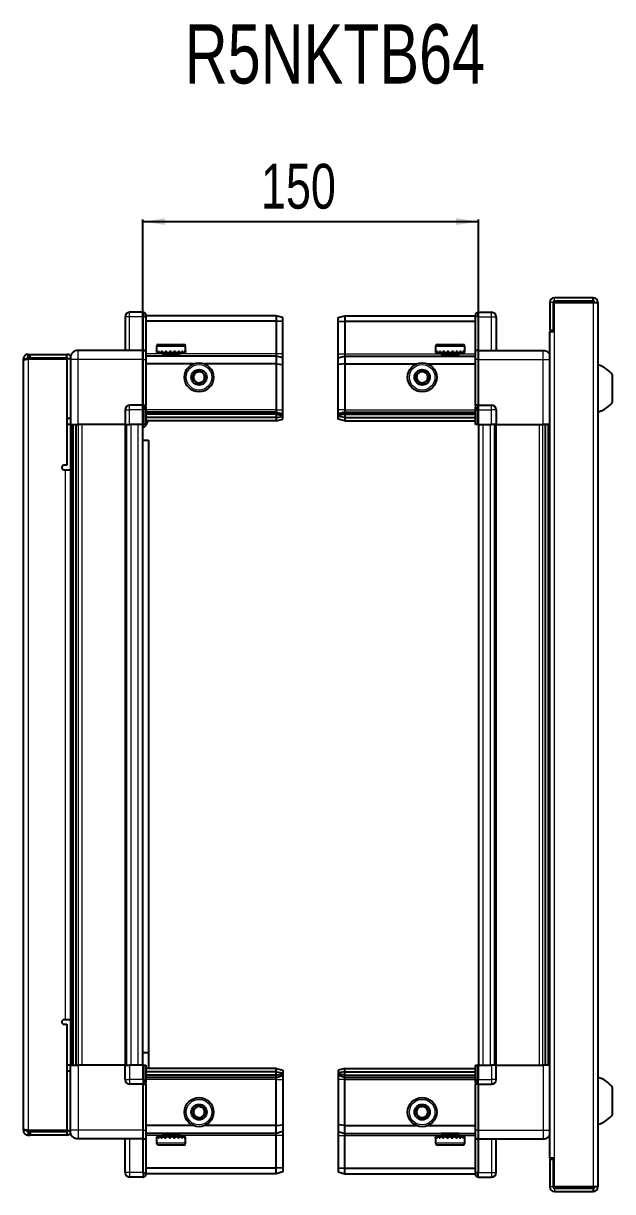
# Model space of a CAD drawing. Header units: millimetres. Extents: x 899 to 2755, y 934 to 1816.
# Drawn here: x 1709 to 1972, y 1294 to 1816 of the extents above; entities that cross this region are included whole.
import ezdxf

# ---------------------------------------------------------------- set-up
doc = ezdxf.new("R2010")
doc.units = ezdxf.units.MM
doc.layers.add('FORMAT', color=7, linetype='Continuous')
doc.styles.add('SLDTEXTSTYLE0', font='TXT', dxfattribs={"width": 0.75})
doc.dimstyles.new('SLDDIMSTYLE0', dxfattribs={"dimtxt": 20, "dimasz": 10, "dimexe": 0, "dimexo": 0.0625, "dimgap": 5, "dimtad": 2, "dimdec": 1, "dimrnd": 1e-09, "dimzin": 12, "dimdsep": 46, "dimtxsty": 'SLDTEXTSTYLE0', "dimsah": 1, "dimcen": 0.09, "dimadec": 0, "dimazin": 3, "dimtfac": 1, "dimtofl": 0, "dimtmove": 0, "dimatfit": 3, "dimfxl": 0, "dimfrac": 2, "dimtolj": 1, "dimtzin": 12, "dimarcsym": 0})

# ---------------------------------------------------------------- blocks, each defined once
blk = doc.blocks.new('_D_4')
at = {"layer": 'FORMAT'}
for p, q in [((1762.2, 1636.94), (1762.2, 1728.43)), ((1762.2, 1727.43), (1912.2, 1727.43)), ((1912.2, 1636.94), (1912.2, 1728.43))]:
    blk.add_line(p, q, dxfattribs=at)
for points in [[(1762.2, 1727.43), (1772.2, 1725.9), (1772.2, 1728.97)], [(1912.2, 1727.43), (1902.2, 1728.97), (1902.2, 1725.9)]]:
    blk.add_solid(points, dxfattribs=at)
at = {"layer": 'FORMAT', "insert": (1815.03, 1753.22), "char_height": 20, "attachment_point": 1, "style": 'SLDTEXTSTYLE0'}
blk.add_mtext('150', dxfattribs=at)

msp = doc.modelspace()

# ---------------------------------------------------------------- linework, layer by layer
at = {"color": 7, "linetype": 'Continuous', "lineweight": 25}
for p, q in [((1944.05, 1691.33), (1944.05, 1678.93)), ((1945.55, 1691.33), (1945.55, 1678.93)), ((1946.05, 1678.43), (1946.05, 1691.33)), ((1946.05, 1691.33), (1963.45, 1691.33)), ((1963.45, 1693.43), (1946.15, 1693.43)), ((1963.45, 1691.93), (1946.15, 1691.93)), ((1963.45, 1691.93), (1963.45, 1693.43)), ((1963.45, 1691.33), (1965.55, 1691.33)), ((1965.55, 1691.33), (1965.55, 1296.53)), ((1754.35, 1684.93), (1754.35, 1669.93)), ((1762.35, 1686.93), (1756.35, 1686.93)), ((1762.35, 1686.93), (1762.68, 1686.93)), ((1762.35, 1686.93), (1762.35, 1684.93)), ((1762.35, 1670.13), (1762.35, 1684.93)), ((1762.35, 1670.13), (1762.35, 1684.93)), ((1763.55, 1686.43), (1762.68, 1686.93)), ((1763.55, 1684.93), (1763.55, 1686.43)), ((1821.85, 1685.43), (1763.55, 1685.43)), ((1763.55, 1684.93), (1763.55, 1670.13)), ((1821.85, 1685.43), (1821.85, 1682.93)), ((1824.85, 1684.63), (1821.85, 1685.43)), ((1824.85, 1682.78), (1824.85, 1684.63)), ((1849.55, 1684.63), (1852.55, 1685.43)), ((1849.55, 1682.78), (1849.55, 1684.63)), ((1852.55, 1685.43), (1852.55, 1682.93)), ((1852.55, 1685.43), (1910.85, 1685.43)), ((1911.71, 1686.93), (1910.85, 1686.43)), ((1911.71, 1686.93), (1910.85, 1686.43)), ((1910.85, 1686.43), (1910.85, 1684.93)), ((1910.85, 1670.13), (1910.85, 1684.93)), ((1912.05, 1686.93), (1911.71, 1686.93)), ((1912.05, 1686.93), (1911.71, 1686.93)), ((1912.05, 1684.93), (1912.05, 1686.93)), ((1912.05, 1686.93), (1912.05, 1686.93)), ((1912.05, 1686.93), (1918.05, 1686.93)), ((1912.05, 1684.93), (1912.05, 1670.13)), ((1920.05, 1684.93), (1920.05, 1669.93)), ((1821.85, 1682.93), (1763.55, 1682.93)), ((1821.85, 1682.93), (1821.85, 1668.43)), ((1824.85, 1682.78), (1821.85, 1682.93)), ((1824.85, 1668.43), (1824.85, 1682.78)), ((1849.55, 1682.78), (1852.55, 1682.93)), ((1849.55, 1668.43), (1849.55, 1682.78)), ((1852.55, 1682.93), (1852.55, 1668.43)), ((1852.55, 1682.93), (1910.85, 1682.93)), ((1943.95, 1678.43), (1943.95, 1309.43)), ((1943.95, 1678.43), (1946.05, 1678.43)), ((1944.05, 1678.93), (1945.55, 1678.93)), ((1762.35, 1669.93), (1733.35, 1669.93)), ((1762.35, 1669.93), (1762.35, 1670.13)), ((1762.35, 1669.93), (1763.55, 1669.93)), ((1762.35, 1665.93), (1762.35, 1669.93)), ((1763.55, 1670.13), (1763.55, 1669.93)), ((1763.55, 1669.93), (1763.55, 1665.93)), ((1768.35, 1671.83), (1768.35, 1669.43)), ((1768.35, 1669.43), (1768.35, 1668.93)), ((1768.35, 1668.93), (1768.48, 1668.93)), ((1768.67, 1669.43), (1768.48, 1669.43)), ((1768.48, 1669.43), (1768.48, 1668.93)), ((1768.48, 1668.93), (1768.67, 1668.93)), ((1768.67, 1669.43), (1768.67, 1668.93)), ((1768.67, 1668.93), (1769.2, 1668.93)), ((1769.15, 1672.63), (1776.32, 1672.63)), ((1769.6, 1669.43), (1769.2, 1669.43)), ((1769.2, 1669.43), (1769.2, 1668.93)), ((1769.2, 1668.93), (1769.6, 1668.93)), ((1769.6, 1669.43), (1769.6, 1668.93)), ((1769.6, 1668.93), (1770.47, 1668.93)), ((1770.45, 1668.93), (1770.45, 1668.83)), ((1770.45, 1668.83), (1779.25, 1668.83)), ((1771.04, 1669.43), (1770.47, 1669.43)), ((1770.47, 1669.43), (1770.47, 1668.93)), ((1770.47, 1668.93), (1771.04, 1668.93)), ((1771.04, 1669.43), (1771.04, 1668.93)), ((1771.04, 1668.93), (1772.17, 1668.93)), ((1772.86, 1669.43), (1772.17, 1669.43)), ((1772.17, 1669.43), (1772.17, 1668.93)), ((1772.17, 1668.93), (1772.86, 1668.93)), ((1772.86, 1669.43), (1772.86, 1668.93)), ((1772.86, 1668.93), (1774.13, 1668.93)), ((1774.87, 1669.43), (1774.13, 1669.43)), ((1774.13, 1669.43), (1774.13, 1668.93)), ((1774.13, 1668.93), (1774.36, 1668.93)), ((1774.36, 1669.43), (1774.36, 1668.93)), ((1774.86, 1669.43), (1774.86, 1668.93)), ((1774.86, 1668.93), (1774.87, 1668.93)), ((1774.87, 1669.43), (1774.87, 1668.93)), ((1774.87, 1668.93), (1776.16, 1668.93)), ((1776.88, 1669.43), (1776.16, 1669.43)), ((1776.16, 1669.43), (1776.16, 1668.93)), ((1776.22, 1669.43), (1776.22, 1668.93)), ((1776.22, 1668.93), (1776.88, 1668.93)), ((1776.32, 1672.63), (1780.55, 1672.63)), ((1776.88, 1669.43), (1776.88, 1668.93)), ((1776.88, 1668.93), (1778.07, 1668.93)), ((1778.69, 1669.43), (1778.07, 1669.43)), ((1778.07, 1669.43), (1778.07, 1668.93)), ((1778.07, 1668.93), (1778.69, 1668.93)), ((1778.69, 1669.43), (1778.69, 1668.93)), ((1778.69, 1668.93), (1779.65, 1668.93)), ((1779.25, 1668.83), (1779.25, 1668.93)), ((1780.12, 1669.43), (1779.65, 1669.43)), ((1779.65, 1669.43), (1779.65, 1668.93)), ((1779.65, 1668.93), (1780.12, 1668.93)), ((1780.12, 1669.43), (1780.12, 1668.93)), ((1780.12, 1668.93), (1780.77, 1668.93)), ((1781.04, 1669.43), (1780.77, 1669.43)), ((1780.77, 1669.43), (1780.77, 1668.93)), ((1780.77, 1668.93), (1781.04, 1668.93)), ((1781.04, 1669.43), (1781.04, 1668.93)), ((1781.04, 1668.93), (1781.31, 1668.93)), ((1781.35, 1669.43), (1781.31, 1669.43)), ((1781.31, 1669.43), (1781.31, 1668.93)), ((1781.31, 1668.93), (1781.35, 1668.93)), ((1781.35, 1669.43), (1781.35, 1671.83)), ((1781.35, 1669.43), (1781.35, 1668.93)), ((1893.05, 1671.83), (1893.05, 1668.93)), ((1893.05, 1668.93), (1893.09, 1668.93)), ((1893.21, 1669.43), (1893.09, 1669.43)), ((1893.09, 1669.43), (1893.09, 1668.93)), ((1893.09, 1668.93), (1893.21, 1668.93)), ((1893.21, 1669.43), (1893.21, 1668.93)), ((1893.21, 1668.93), (1893.62, 1668.93)), ((1893.96, 1669.43), (1893.62, 1669.43)), ((1893.62, 1669.43), (1893.62, 1668.93)), ((1893.62, 1668.93), (1893.96, 1668.93)), ((1893.85, 1672.63), (1905.25, 1672.63)), ((1893.96, 1669.43), (1893.96, 1668.93)), ((1893.96, 1668.93), (1894.73, 1668.93)), ((1895.25, 1669.43), (1894.73, 1669.43)), ((1894.73, 1669.43), (1894.73, 1668.93)), ((1894.73, 1668.93), (1895.25, 1668.93)), ((1895.15, 1668.93), (1895.15, 1668.83)), ((1895.15, 1668.83), (1903.95, 1668.83)), ((1895.25, 1669.43), (1895.25, 1668.93)), ((1895.25, 1668.93), (1896.31, 1668.93)), ((1896.97, 1669.43), (1896.31, 1669.43)), ((1896.31, 1669.43), (1896.31, 1668.93)), ((1896.31, 1668.93), (1896.97, 1668.93)), ((1896.97, 1669.43), (1896.97, 1668.93)), ((1896.97, 1668.93), (1898.21, 1668.93)), ((1898.94, 1669.43), (1898.21, 1669.43)), ((1898.21, 1669.43), (1898.21, 1668.93)), ((1898.21, 1668.93), (1898.64, 1668.93)), ((1898.64, 1669.43), (1898.64, 1668.93)), ((1898.94, 1669.43), (1898.94, 1668.93)), ((1898.94, 1668.93), (1900.24, 1668.93)), ((1900.97, 1669.43), (1900.24, 1669.43)), ((1900.24, 1669.43), (1900.24, 1668.93)), ((1900.51, 1669.43), (1900.51, 1668.93)), ((1900.51, 1668.93), (1900.97, 1668.93)), ((1900.97, 1669.43), (1900.97, 1668.93)), ((1900.97, 1668.93), (1902.2, 1668.93)), ((1902.86, 1669.43), (1902.2, 1669.43)), ((1902.2, 1669.43), (1902.2, 1668.93)), ((1902.2, 1668.93), (1902.86, 1668.93)), ((1902.86, 1669.43), (1902.86, 1668.93)), ((1902.86, 1668.93), (1903.91, 1668.93)), ((1904.43, 1669.43), (1903.91, 1669.43)), ((1903.91, 1669.43), (1903.91, 1668.93)), ((1903.91, 1668.93), (1904.43, 1668.93)), ((1903.95, 1668.83), (1903.95, 1668.93)), ((1904.43, 1669.43), (1904.43, 1668.93)), ((1904.43, 1668.93), (1905.18, 1668.93)), ((1905.52, 1669.43), (1905.18, 1669.43)), ((1905.18, 1669.43), (1905.18, 1668.93)), ((1905.18, 1668.93), (1905.52, 1668.93)), ((1905.52, 1669.43), (1905.52, 1668.93)), ((1905.52, 1668.93), (1905.91, 1668.93)), ((1906.02, 1669.43), (1905.91, 1669.43)), ((1905.91, 1669.43), (1905.91, 1668.93)), ((1905.91, 1668.93), (1906.02, 1668.93)), ((1906.02, 1669.43), (1906.02, 1668.93)), ((1906.02, 1668.93), (1906.05, 1668.93)), ((1906.05, 1668.93), (1906.05, 1671.83)), ((1910.85, 1669.93), (1910.85, 1670.13)), ((1912.05, 1669.93), (1910.85, 1669.93)), ((1910.85, 1665.93), (1910.85, 1669.93)), ((1912.05, 1670.13), (1912.05, 1669.93)), ((1912.05, 1669.93), (1912.05, 1665.93)), ((1912.05, 1669.93), (1941.05, 1669.93)), ((1710.35, 1666.08), (1708.85, 1666.08)), ((1708.85, 1665.58), (1708.85, 1666.08)), ((1708.85, 1322.28), (1708.85, 1665.58)), ((1710.95, 1666.68), (1710.95, 1668.18)), ((1710.95, 1668.18), (1711.85, 1668.18)), ((1710.95, 1666.68), (1711.85, 1666.68)), ((1710.95, 1666.18), (1728.35, 1666.18)), ((1711.85, 1666.68), (1711.85, 1668.18)), ((1711.85, 1668.18), (1728.35, 1668.18)), ((1711.85, 1666.68), (1728.35, 1666.68)), ((1728.35, 1666.68), (1728.35, 1668.18)), ((1729.85, 1666.18), (1728.35, 1666.18)), ((1728.35, 1666.18), (1728.35, 1618.68)), ((1729.85, 1665.93), (1729.85, 1636.93)), ((1762.35, 1645.63), (1762.35, 1665.93)), ((1821.85, 1667.43), (1763.55, 1667.43)), ((1763.55, 1665.93), (1763.55, 1645.63)), ((1784.85, 1663.93), (1763.55, 1663.93)), ((1770.85, 1668.43), (1771.54, 1667.95)), ((1770.85, 1668.43), (1775.88, 1668.43)), ((1771.54, 1667.95), (1770.85, 1667.47)), ((1770.85, 1667.47), (1770.85, 1667.43)), ((1770.85, 1667.47), (1775.88, 1667.47)), ((1771.54, 1667.95), (1775.7, 1667.95)), ((1775.7, 1667.95), (1778.16, 1667.95)), ((1775.88, 1668.43), (1778.85, 1668.43)), ((1775.88, 1667.47), (1778.85, 1667.47)), ((1778.16, 1667.95), (1778.85, 1668.43)), ((1778.85, 1667.47), (1778.16, 1667.95)), ((1778.85, 1667.43), (1778.85, 1667.47)), ((1821.85, 1663.93), (1789.85, 1663.93)), ((1821.85, 1668.43), (1821.85, 1667.43)), ((1821.85, 1667.43), (1821.85, 1663.93)), ((1824.85, 1666.63), (1821.85, 1667.43)), ((1821.85, 1663.93), (1821.85, 1643.43)), ((1821.85, 1663.93), (1824.85, 1663.6)), ((1824.85, 1666.63), (1824.85, 1668.43)), ((1824.85, 1663.6), (1824.85, 1666.63)), ((1824.85, 1643.43), (1824.85, 1663.6)), ((1849.55, 1666.63), (1849.55, 1668.43)), ((1849.55, 1666.63), (1852.55, 1667.43)), ((1849.55, 1663.6), (1849.55, 1666.63)), ((1852.55, 1663.93), (1849.55, 1663.6)), ((1849.55, 1643.43), (1849.55, 1663.6)), ((1852.55, 1668.43), (1852.55, 1667.43)), ((1852.55, 1667.43), (1852.55, 1663.93)), ((1852.55, 1667.43), (1910.85, 1667.43)), ((1852.55, 1663.93), (1852.55, 1643.43)), ((1852.55, 1663.93), (1884.55, 1663.93)), ((1889.55, 1663.93), (1910.85, 1663.93)), ((1895.55, 1668.43), (1896.24, 1667.95)), ((1895.55, 1668.43), (1903.55, 1668.43)), ((1896.24, 1667.95), (1895.55, 1667.47)), ((1895.55, 1667.47), (1895.55, 1667.43)), ((1895.55, 1667.47), (1903.55, 1667.47)), ((1896.24, 1667.95), (1902.86, 1667.95)), ((1902.86, 1667.95), (1903.55, 1668.43)), ((1903.55, 1667.47), (1902.86, 1667.95)), ((1903.55, 1667.43), (1903.55, 1667.47)), ((1910.85, 1645.63), (1910.85, 1665.93)), ((1912.05, 1665.93), (1912.05, 1645.63)), ((1972.15, 1646.93), (1972.15, 1658.93)), ((1754.35, 1643.43), (1754.35, 1636.93)), ((1762.35, 1645.43), (1756.35, 1645.43)), ((1762.35, 1645.43), (1762.35, 1645.63)), ((1762.35, 1645.43), (1762.35, 1643.43)), ((1762.35, 1645.43), (1763.55, 1645.43)), ((1762.35, 1636.93), (1762.35, 1643.43)), ((1762.35, 1636.93), (1762.35, 1643.43)), ((1762.68, 1636.93), (1762.68, 1643.43)), ((1763.55, 1645.63), (1763.55, 1645.43)), ((1763.55, 1644.76), (1763.55, 1645.43)), ((1763.55, 1644.76), (1763.55, 1636.93)), ((1821.85, 1643.43), (1821.85, 1642.43)), ((1824.85, 1641.63), (1824.85, 1643.43)), ((1849.55, 1641.63), (1849.55, 1643.43)), ((1852.55, 1643.43), (1852.55, 1642.43)), ((1910.85, 1645.43), (1910.85, 1645.63)), ((1912.05, 1645.43), (1910.85, 1645.43)), ((1910.85, 1645.43), (1910.85, 1644.76)), ((1910.85, 1636.93), (1910.85, 1644.76)), ((1911.71, 1643.43), (1911.71, 1636.93)), ((1912.05, 1645.63), (1912.05, 1645.43)), ((1912.05, 1643.43), (1912.05, 1645.43)), ((1912.05, 1645.43), (1918.05, 1645.43)), ((1912.05, 1643.43), (1912.05, 1645.43)), ((1912.05, 1643.43), (1912.05, 1636.93)), ((1920.05, 1643.43), (1920.05, 1636.93)), ((1728.35, 1639.68), (1729.85, 1639.68)), ((1821.85, 1642.43), (1763.55, 1642.43)), ((1821.85, 1641.43), (1763.55, 1641.43)), ((1821.85, 1639.93), (1763.55, 1639.93)), ((1821.85, 1638.43), (1763.55, 1638.43)), ((1821.85, 1642.43), (1821.85, 1641.43)), ((1821.85, 1642.43), (1824.85, 1641.63)), ((1821.85, 1641.43), (1821.85, 1639.93)), ((1821.85, 1641.43), (1824.85, 1640.89)), ((1821.85, 1639.93), (1824.85, 1640.39)), ((1821.85, 1639.93), (1821.85, 1638.43)), ((1821.85, 1638.43), (1824.85, 1639.24)), ((1824.85, 1640.89), (1824.85, 1641.63)), ((1824.85, 1640.39), (1824.85, 1640.89)), ((1824.85, 1639.24), (1824.85, 1640.39)), ((1852.55, 1642.43), (1849.55, 1641.63)), ((1849.55, 1640.89), (1849.55, 1641.63)), ((1852.55, 1641.43), (1849.55, 1640.89)), ((1849.55, 1640.39), (1849.55, 1640.89)), ((1852.55, 1639.93), (1849.55, 1640.39)), ((1849.55, 1639.24), (1849.55, 1640.39)), ((1852.55, 1638.43), (1849.55, 1639.24)), ((1852.55, 1642.43), (1852.55, 1641.43)), ((1852.55, 1642.43), (1910.85, 1642.43)), ((1852.55, 1641.43), (1852.55, 1639.93)), ((1852.55, 1641.43), (1910.85, 1641.43)), ((1852.55, 1639.93), (1852.55, 1638.43)), ((1852.55, 1639.93), (1910.85, 1639.93)), ((1852.55, 1638.43), (1910.85, 1638.43)), ((1729.85, 1636.93), (1728.35, 1636.93)), ((1730.5, 1350.93), (1730.5, 1636.93)), ((1732.29, 1636.93), (1732.29, 1350.93)), ((1732.33, 1636.93), (1732.33, 1350.93)), ((1754.35, 1636.93), (1733.35, 1636.93)), ((1754.35, 1636.93), (1756.35, 1636.93)), ((1755, 1350.93), (1755, 1636.93)), ((1762.35, 1636.93), (1756.35, 1636.93)), ((1762.2, 1350.93), (1762.2, 1636.93)), ((1762.35, 1636.93), (1762.68, 1636.93)), ((1762.35, 1636.93), (1762.35, 1636.93)), ((1763.55, 1636.93), (1762.68, 1636.93)), ((1762.68, 1636.93), (1762.68, 1636.93)), ((1911.71, 1636.93), (1910.85, 1636.93)), ((1912.05, 1636.93), (1911.71, 1636.93)), ((1912.05, 1636.93), (1918.05, 1636.93)), ((1912.2, 1636.93), (1912.2, 1350.93)), ((1920.05, 1636.93), (1918.05, 1636.93)), ((1919.4, 1636.93), (1919.4, 1350.93)), ((1920.05, 1636.93), (1941.05, 1636.93)), ((1942.07, 1350.93), (1942.07, 1636.93)), ((1942.11, 1350.93), (1942.11, 1636.93)), ((1943.9, 1636.93), (1943.9, 1350.93)), ((1762.2, 1629.93), (1764.7, 1629.93)), ((1764.7, 1629.93), (1764.7, 1356.43)), ((1728.35, 1618.68), (1727, 1618.68)), ((1727, 1616.68), (1727.75, 1616.68)), ((1727.75, 1616.68), (1729.85, 1616.68)), ((1729.85, 1616.68), (1729.85, 1371.18)), ((1727.75, 1371.18), (1727, 1371.18)), ((1727, 1369.18), (1728.35, 1369.18)), ((1729.85, 1371.18), (1727.75, 1371.18)), ((1728.35, 1369.18), (1728.35, 1321.68)), ((1764.7, 1356.43), (1762.2, 1356.43)), ((1764.7, 1356.43), (1764.7, 1349.43)), ((1729.85, 1350.93), (1728.35, 1350.93)), ((1729.85, 1321.93), (1729.85, 1350.93)), ((1754.35, 1350.93), (1733.35, 1350.93)), ((1754.35, 1344.43), (1754.35, 1350.93)), ((1754.35, 1350.93), (1756.35, 1350.93)), ((1762.35, 1350.93), (1756.35, 1350.93)), ((1762.35, 1344.43), (1762.35, 1350.93)), ((1762.35, 1350.93), (1762.68, 1350.93)), ((1762.68, 1344.43), (1762.68, 1350.93)), ((1762.68, 1350.93), (1763.55, 1350.93)), ((1763.55, 1350.93), (1763.55, 1343.11)), ((1910.85, 1343.11), (1910.85, 1350.93)), ((1910.85, 1350.93), (1911.71, 1350.93)), ((1911.71, 1350.93), (1911.71, 1350.93)), ((1911.71, 1350.93), (1911.71, 1344.43)), ((1912.05, 1350.93), (1911.71, 1350.93)), ((1912.05, 1350.93), (1912.05, 1344.43)), ((1912.05, 1350.93), (1912.05, 1350.93)), ((1912.05, 1350.93), (1912.05, 1344.43)), ((1912.05, 1350.93), (1918.05, 1350.93)), ((1920.05, 1350.93), (1918.05, 1350.93)), ((1920.05, 1344.43), (1920.05, 1350.93)), ((1920.05, 1350.93), (1941.05, 1350.93)), ((1729.85, 1348.18), (1728.35, 1348.18)), ((1821.85, 1349.43), (1763.55, 1349.43)), ((1821.85, 1347.93), (1763.55, 1347.93)), ((1821.85, 1346.43), (1763.55, 1346.43)), ((1821.85, 1345.43), (1763.55, 1345.43)), ((1821.85, 1347.93), (1821.85, 1349.43)), ((1821.85, 1349.43), (1824.85, 1348.63)), ((1821.85, 1346.43), (1821.85, 1347.93)), ((1821.85, 1347.93), (1824.85, 1347.48)), ((1821.85, 1346.43), (1824.85, 1346.98)), ((1821.85, 1345.43), (1821.85, 1346.43)), ((1821.85, 1345.43), (1824.85, 1346.24)), ((1821.85, 1344.43), (1821.85, 1345.43)), ((1824.85, 1348.63), (1824.85, 1347.48)), ((1824.85, 1347.48), (1824.85, 1346.98)), ((1824.85, 1346.98), (1824.85, 1346.24)), ((1824.85, 1346.24), (1824.85, 1344.43)), ((1852.55, 1349.43), (1849.55, 1348.63)), ((1849.55, 1348.63), (1849.55, 1347.48)), ((1852.55, 1347.93), (1849.55, 1347.48)), ((1849.55, 1347.48), (1849.55, 1346.98)), ((1852.55, 1346.43), (1849.55, 1346.98)), ((1849.55, 1346.98), (1849.55, 1346.24)), ((1852.55, 1345.43), (1849.55, 1346.24)), ((1849.55, 1346.24), (1849.55, 1344.43)), ((1852.55, 1347.93), (1852.55, 1349.43)), ((1852.55, 1349.43), (1910.85, 1349.43)), ((1852.55, 1346.43), (1852.55, 1347.93)), ((1852.55, 1347.93), (1910.85, 1347.93)), ((1852.55, 1346.43), (1910.85, 1346.43)), ((1852.55, 1345.43), (1852.55, 1346.43)), ((1852.55, 1345.43), (1910.85, 1345.43)), ((1852.55, 1344.43), (1852.55, 1345.43)), ((1762.35, 1342.43), (1756.35, 1342.43)), ((1762.35, 1344.43), (1762.35, 1342.43)), ((1762.35, 1344.43), (1762.35, 1342.43)), ((1762.35, 1342.43), (1763.55, 1342.43)), ((1762.35, 1342.23), (1762.35, 1342.43)), ((1762.35, 1321.93), (1762.35, 1342.23)), ((1763.55, 1342.43), (1763.55, 1343.11)), ((1763.55, 1342.43), (1763.55, 1342.23)), ((1763.55, 1342.23), (1763.55, 1321.93)), ((1821.85, 1323.93), (1821.85, 1344.43)), ((1824.85, 1344.43), (1824.85, 1324.27)), ((1849.55, 1344.43), (1849.55, 1324.27)), ((1852.55, 1323.93), (1852.55, 1344.43)), ((1910.85, 1343.11), (1910.85, 1342.43)), ((1912.05, 1342.43), (1910.85, 1342.43)), ((1910.85, 1342.23), (1910.85, 1342.43)), ((1910.85, 1321.93), (1910.85, 1342.23)), ((1912.05, 1342.43), (1912.05, 1344.43)), ((1912.05, 1342.43), (1912.05, 1342.23)), ((1912.05, 1342.43), (1918.05, 1342.43)), ((1912.05, 1342.23), (1912.05, 1321.93)), ((1972.15, 1328.93), (1972.15, 1340.93)), ((1708.85, 1321.78), (1708.85, 1322.28)), ((1710.35, 1321.78), (1708.85, 1321.78)), ((1728.35, 1321.68), (1710.95, 1321.68)), ((1710.95, 1321.18), (1710.95, 1319.68)), ((1710.95, 1321.18), (1711.85, 1321.18)), ((1710.95, 1319.68), (1711.85, 1319.68)), ((1711.85, 1321.18), (1711.85, 1319.68)), ((1728.35, 1321.18), (1711.85, 1321.18)), ((1728.35, 1319.68), (1711.85, 1319.68)), ((1728.35, 1321.68), (1729.85, 1321.68)), ((1728.35, 1321.18), (1728.35, 1319.68)), ((1762.35, 1317.93), (1762.35, 1321.93)), ((1784.85, 1323.93), (1763.55, 1323.93)), ((1763.55, 1321.93), (1763.55, 1317.93)), ((1821.85, 1320.43), (1763.55, 1320.43)), ((1770.85, 1320.43), (1770.85, 1320.4)), ((1770.85, 1320.4), (1771.54, 1319.92)), ((1770.95, 1320.4), (1770.85, 1320.4)), ((1771.54, 1319.92), (1770.85, 1319.43)), ((1770.95, 1319.43), (1770.85, 1319.43)), ((1778.85, 1320.4), (1770.95, 1320.4)), ((1778.85, 1319.43), (1770.95, 1319.43)), ((1771.62, 1319.92), (1771.54, 1319.92)), ((1778.16, 1319.92), (1771.62, 1319.92)), ((1778.16, 1319.92), (1778.85, 1320.4)), ((1778.85, 1319.43), (1778.16, 1319.92)), ((1778.85, 1320.4), (1778.85, 1320.43)), ((1821.85, 1323.93), (1789.85, 1323.93)), ((1821.85, 1323.93), (1824.85, 1324.27)), ((1821.85, 1320.43), (1821.85, 1323.93)), ((1824.85, 1321.24), (1821.85, 1320.43)), ((1821.85, 1319.43), (1821.85, 1320.43)), ((1821.85, 1304.93), (1821.85, 1319.43)), ((1824.85, 1324.27), (1824.85, 1321.24)), ((1824.85, 1321.24), (1824.85, 1319.43)), ((1824.85, 1319.43), (1824.85, 1305.09)), ((1852.55, 1323.93), (1849.55, 1324.27)), ((1849.55, 1324.27), (1849.55, 1321.24)), ((1849.55, 1321.24), (1852.55, 1320.43)), ((1849.55, 1321.24), (1849.55, 1319.43)), ((1849.55, 1319.43), (1849.55, 1305.09)), ((1852.55, 1323.93), (1884.55, 1323.93)), ((1852.55, 1320.43), (1852.55, 1323.93)), ((1852.55, 1320.43), (1910.85, 1320.43)), ((1852.55, 1319.43), (1852.55, 1320.43)), ((1852.55, 1304.93), (1852.55, 1319.43)), ((1889.55, 1323.93), (1910.85, 1323.93)), ((1895.55, 1320.43), (1895.55, 1320.4)), ((1895.55, 1320.4), (1896.24, 1319.92)), ((1903.55, 1320.4), (1895.55, 1320.4)), ((1896.24, 1319.92), (1895.55, 1319.43)), ((1903.55, 1319.43), (1895.55, 1319.43)), ((1902.86, 1319.92), (1896.24, 1319.92)), ((1902.86, 1319.92), (1903.55, 1320.4)), ((1903.55, 1319.43), (1902.86, 1319.92)), ((1903.55, 1320.4), (1903.55, 1320.43)), ((1910.85, 1317.93), (1910.85, 1321.93)), ((1912.05, 1321.93), (1912.05, 1317.93)), ((1762.35, 1317.93), (1733.35, 1317.93)), ((1754.35, 1302.93), (1754.35, 1317.93)), ((1762.35, 1317.93), (1763.55, 1317.93)), ((1762.35, 1317.73), (1762.35, 1317.93)), ((1762.35, 1302.93), (1762.35, 1317.73)), ((1763.55, 1317.93), (1763.55, 1317.73)), ((1763.55, 1317.73), (1763.55, 1302.93)), ((1768.35, 1318.93), (1768.35, 1316.03)), ((1768.44, 1318.93), (1768.35, 1318.93)), ((1768.44, 1318.43), (1768.44, 1318.93)), ((1768.61, 1318.93), (1768.44, 1318.93)), ((1768.44, 1318.43), (1768.61, 1318.43)), ((1768.61, 1318.43), (1768.61, 1318.93)), ((1769.1, 1318.93), (1768.61, 1318.93)), ((1769.1, 1318.43), (1769.1, 1318.93)), ((1769.48, 1318.93), (1769.1, 1318.93)), ((1769.1, 1318.43), (1769.48, 1318.43)), ((1769.3, 1315.23), (1769.15, 1315.23)), ((1780.55, 1315.23), (1769.3, 1315.23)), ((1769.48, 1318.43), (1769.48, 1318.93)), ((1770.32, 1318.93), (1769.48, 1318.93)), ((1770.32, 1318.43), (1770.32, 1318.93)), ((1770.88, 1318.93), (1770.32, 1318.93)), ((1770.32, 1318.43), (1770.88, 1318.43)), ((1770.45, 1319.03), (1770.45, 1318.93)), ((1775.85, 1319.03), (1770.45, 1319.03)), ((1770.88, 1318.43), (1770.88, 1318.93)), ((1771.98, 1318.93), (1770.88, 1318.93)), ((1771.98, 1318.43), (1771.98, 1318.93)), ((1772.66, 1318.93), (1771.98, 1318.93)), ((1771.98, 1318.43), (1772.66, 1318.43)), ((1772.66, 1318.43), (1772.66, 1318.93)), ((1773.93, 1318.93), (1772.66, 1318.93)), ((1773.93, 1318.43), (1773.93, 1318.93)), ((1774.22, 1318.93), (1773.93, 1318.93)), ((1773.93, 1318.43), (1774.66, 1318.43)), ((1774.22, 1318.43), (1774.22, 1318.93)), ((1774.66, 1318.43), (1774.66, 1318.93)), ((1775.96, 1318.93), (1774.66, 1318.93)), ((1779.25, 1319.03), (1775.85, 1319.03)), ((1775.96, 1318.43), (1775.96, 1318.93)), ((1775.96, 1318.43), (1776.68, 1318.43)), ((1776.09, 1318.43), (1776.09, 1318.93)), ((1776.68, 1318.93), (1776.09, 1318.93)), ((1776.68, 1318.43), (1776.68, 1318.93)), ((1777.88, 1318.93), (1776.68, 1318.93)), ((1777.88, 1318.43), (1777.88, 1318.93)), ((1778.52, 1318.93), (1777.88, 1318.93)), ((1777.88, 1318.43), (1778.52, 1318.43)), ((1778.52, 1318.43), (1778.52, 1318.93)), ((1779.51, 1318.93), (1778.52, 1318.93)), ((1779.25, 1318.93), (1779.25, 1319.03)), ((1779.51, 1318.43), (1779.51, 1318.93)), ((1780, 1318.93), (1779.51, 1318.93)), ((1779.51, 1318.43), (1780, 1318.43)), ((1780, 1318.43), (1780, 1318.93)), ((1780.68, 1318.93), (1780, 1318.93)), ((1780.68, 1318.43), (1780.68, 1318.93)), ((1780.97, 1318.93), (1780.68, 1318.93)), ((1780.68, 1318.43), (1780.97, 1318.43)), ((1780.97, 1318.43), (1780.97, 1318.93)), ((1781.28, 1318.93), (1780.97, 1318.93)), ((1781.28, 1318.43), (1781.28, 1318.93)), ((1781.35, 1318.93), (1781.28, 1318.93)), ((1781.28, 1318.43), (1781.35, 1318.43)), ((1781.35, 1316.03), (1781.35, 1318.93)), ((1781.35, 1318.43), (1781.35, 1318.93)), ((1781.35, 1318.93), (1781.35, 1318.93)), ((1893.05, 1318.93), (1893.05, 1316.03)), ((1893.07, 1318.93), (1893.05, 1318.93)), ((1893.07, 1318.43), (1893.07, 1318.93)), ((1893.16, 1318.93), (1893.07, 1318.93)), ((1893.07, 1318.43), (1893.16, 1318.43)), ((1893.16, 1318.43), (1893.16, 1318.93)), ((1893.54, 1318.93), (1893.16, 1318.93)), ((1893.54, 1318.43), (1893.54, 1318.93)), ((1893.86, 1318.93), (1893.54, 1318.93)), ((1893.54, 1318.43), (1893.86, 1318.43)), ((1905.25, 1315.23), (1893.85, 1315.23)), ((1893.86, 1318.43), (1893.86, 1318.93)), ((1894.59, 1318.93), (1893.86, 1318.93)), ((1894.59, 1318.43), (1894.59, 1318.93)), ((1895.1, 1318.93), (1894.59, 1318.93)), ((1894.59, 1318.43), (1895.1, 1318.43)), ((1895.1, 1318.43), (1895.1, 1318.93)), ((1896.14, 1318.93), (1895.1, 1318.93)), ((1895.15, 1319.03), (1895.15, 1318.93)), ((1903.95, 1319.03), (1895.15, 1319.03)), ((1896.14, 1318.43), (1896.14, 1318.93)), ((1896.79, 1318.93), (1896.14, 1318.93)), ((1896.14, 1318.43), (1896.79, 1318.43)), ((1896.79, 1318.43), (1896.79, 1318.93)), ((1898.01, 1318.93), (1896.79, 1318.93)), ((1898.01, 1318.43), (1898.01, 1318.93)), ((1898.51, 1318.93), (1898.01, 1318.93)), ((1898.01, 1318.43), (1898.74, 1318.43)), ((1898.51, 1318.43), (1898.51, 1318.93)), ((1898.74, 1318.43), (1898.74, 1318.93)), ((1900.04, 1318.93), (1898.74, 1318.93)), ((1900.04, 1318.43), (1900.04, 1318.93)), ((1900.04, 1318.43), (1900.77, 1318.43)), ((1900.38, 1318.43), (1900.38, 1318.93)), ((1900.77, 1318.93), (1900.38, 1318.93)), ((1900.77, 1318.43), (1900.77, 1318.93)), ((1902.02, 1318.93), (1900.77, 1318.93)), ((1902.02, 1318.43), (1902.02, 1318.93)), ((1902.69, 1318.93), (1902.02, 1318.93)), ((1902.02, 1318.43), (1902.69, 1318.43)), ((1902.69, 1318.43), (1902.69, 1318.93)), ((1903.76, 1318.93), (1902.69, 1318.93)), ((1903.76, 1318.43), (1903.76, 1318.93)), ((1904.29, 1318.93), (1903.76, 1318.93)), ((1903.76, 1318.43), (1904.29, 1318.43)), ((1903.95, 1318.93), (1903.95, 1319.03)), ((1904.29, 1318.43), (1904.29, 1318.93)), ((1905.08, 1318.93), (1904.29, 1318.93)), ((1905.08, 1318.43), (1905.08, 1318.93)), ((1905.43, 1318.93), (1905.08, 1318.93)), ((1905.08, 1318.43), (1905.43, 1318.43)), ((1905.43, 1318.43), (1905.43, 1318.93)), ((1905.86, 1318.93), (1905.43, 1318.93)), ((1905.86, 1318.43), (1905.86, 1318.93)), ((1906, 1318.93), (1905.86, 1318.93)), ((1905.86, 1318.43), (1906, 1318.43)), ((1906, 1318.43), (1906, 1318.93)), ((1906.05, 1318.93), (1906, 1318.93)), ((1906.05, 1316.03), (1906.05, 1318.93)), ((1912.05, 1317.93), (1910.85, 1317.93)), ((1910.85, 1317.73), (1910.85, 1317.93)), ((1910.85, 1302.93), (1910.85, 1317.73)), ((1912.05, 1317.93), (1912.05, 1317.73)), ((1912.05, 1317.93), (1941.05, 1317.93)), ((1912.05, 1317.73), (1912.05, 1302.93)), ((1912.05, 1317.73), (1912.05, 1302.93)), ((1920.05, 1302.93), (1920.05, 1317.93)), ((1946.05, 1309.43), (1943.95, 1309.43)), ((1944.05, 1308.93), (1945.55, 1308.93)), ((1944.05, 1308.93), (1944.05, 1296.53)), ((1945.55, 1308.93), (1945.55, 1296.53)), ((1946.05, 1296.53), (1946.05, 1309.43)), ((1821.85, 1304.93), (1763.55, 1304.93)), ((1824.85, 1305.09), (1821.85, 1304.93)), ((1821.85, 1302.43), (1821.85, 1304.93)), ((1824.85, 1305.09), (1824.85, 1303.24)), ((1849.55, 1305.09), (1852.55, 1304.93)), ((1849.55, 1305.09), (1849.55, 1303.24)), ((1852.55, 1304.93), (1910.85, 1304.93)), ((1852.55, 1302.43), (1852.55, 1304.93)), ((1762.35, 1300.93), (1756.35, 1300.93)), ((1762.35, 1302.93), (1762.35, 1300.93)), ((1762.35, 1300.93), (1762.68, 1300.93)), ((1762.35, 1300.93), (1762.35, 1300.93)), ((1762.35, 1300.93), (1762.68, 1300.93)), ((1762.68, 1300.93), (1763.55, 1301.43)), ((1762.68, 1300.93), (1763.55, 1301.43)), ((1763.55, 1301.43), (1763.55, 1302.93)), ((1821.85, 1302.43), (1763.55, 1302.43)), ((1824.85, 1303.24), (1821.85, 1302.43)), ((1849.55, 1303.24), (1852.55, 1302.43)), ((1852.55, 1302.43), (1910.85, 1302.43)), ((1910.85, 1302.93), (1910.85, 1301.43)), ((1910.85, 1301.43), (1911.71, 1300.93)), ((1912.05, 1300.93), (1911.71, 1300.93)), ((1912.05, 1300.93), (1912.05, 1302.93)), ((1912.05, 1300.93), (1918.05, 1300.93)), ((1963.45, 1296.53), (1946.05, 1296.53)), ((1946.15, 1295.93), (1963.45, 1295.93)), ((1946.15, 1294.43), (1963.45, 1294.43)), ((1965.55, 1296.53), (1963.45, 1296.53)), ((1963.45, 1295.93), (1963.45, 1294.43))]:
    msp.add_line(p, q, dxfattribs=at)
at = {"color": 8, "linetype": 'Continuous', "lineweight": 18}
for p, q in [((1945.55, 1691.33), (1944.05, 1691.33)), ((1946.15, 1691.93), (1946.15, 1693.43)), ((1963.45, 1691.33), (1963.45, 1296.53)), ((1756.35, 1684.93), (1754.35, 1684.93)), ((1756.35, 1684.93), (1756.35, 1686.93)), ((1756.35, 1669.93), (1756.35, 1684.93)), ((1762.35, 1684.93), (1756.35, 1684.93)), ((1762.35, 1684.93), (1763.55, 1684.93)), ((1912.05, 1684.93), (1910.85, 1684.93)), ((1912.05, 1684.93), (1918.05, 1684.93)), ((1918.05, 1684.93), (1918.05, 1686.93)), ((1918.05, 1684.93), (1920.05, 1684.93)), ((1918.05, 1669.93), (1918.05, 1684.93)), ((1946.05, 1678.43), (1946.05, 1309.43)), ((1762.35, 1670.13), (1763.55, 1670.13)), ((1768.35, 1671.83), (1776.52, 1671.83)), ((1776.52, 1671.83), (1781.35, 1671.83)), ((1893.05, 1671.83), (1906.05, 1671.83)), ((1910.85, 1670.13), (1912.05, 1670.13)), ((1710.95, 1666.18), (1710.95, 1321.68)), ((1733.35, 1636.93), (1733.35, 1665.93)), ((1762.35, 1665.93), (1733.35, 1665.93)), ((1762.35, 1665.93), (1763.55, 1665.93)), ((1770.85, 1668.43), (1763.55, 1668.43)), ((1821.85, 1668.43), (1778.85, 1668.43)), ((1824.85, 1668.43), (1821.85, 1668.43)), ((1849.55, 1668.43), (1852.55, 1668.43)), ((1852.55, 1668.43), (1895.55, 1668.43)), ((1903.55, 1668.43), (1910.85, 1668.43)), ((1912.05, 1665.93), (1910.85, 1665.93)), ((1912.05, 1665.93), (1941.05, 1665.93)), ((1941.05, 1636.93), (1941.05, 1665.93)), ((1754.35, 1643.43), (1756.35, 1643.43)), ((1756.35, 1643.43), (1756.35, 1645.43)), ((1756.35, 1636.93), (1756.35, 1643.43)), ((1762.35, 1643.43), (1756.35, 1643.43)), ((1762.35, 1645.63), (1763.55, 1645.63)), ((1762.35, 1643.43), (1762.68, 1643.43)), ((1821.85, 1643.43), (1763.55, 1643.43)), ((1821.85, 1643.43), (1824.85, 1643.43)), ((1852.55, 1643.43), (1849.55, 1643.43)), ((1852.55, 1643.43), (1910.85, 1643.43)), ((1910.85, 1645.63), (1912.05, 1645.63)), ((1912.05, 1643.43), (1911.71, 1643.43)), ((1912.05, 1643.43), (1918.05, 1643.43)), ((1918.05, 1643.43), (1918.05, 1645.43)), ((1918.05, 1636.93), (1918.05, 1643.43)), ((1920.05, 1643.43), (1918.05, 1643.43)), ((1729.85, 1616.68), (1729.85, 1636.93)), ((1731.08, 1636.93), (1731.08, 1350.93)), ((1733.53, 1350.93), (1733.53, 1636.93)), ((1734.95, 1636.93), (1734.95, 1350.93)), ((1754.35, 1350.93), (1754.35, 1636.93)), ((1757, 1350.93), (1757, 1636.93)), ((1760.2, 1350.93), (1760.2, 1636.93)), ((1762.35, 1636.93), (1762.68, 1636.93)), ((1914.2, 1636.93), (1914.2, 1350.93)), ((1917.4, 1636.93), (1917.4, 1350.93)), ((1920.05, 1636.93), (1920.05, 1350.93)), ((1939.45, 1350.93), (1939.45, 1636.93)), ((1940.86, 1636.93), (1940.86, 1350.93)), ((1943.31, 1350.93), (1943.31, 1636.93)), ((1727.75, 1371.18), (1727.75, 1616.68)), ((1729.85, 1350.93), (1729.85, 1371.18)), ((1733.35, 1350.93), (1733.35, 1321.93)), ((1756.35, 1350.93), (1756.35, 1344.43)), ((1912.05, 1350.93), (1911.71, 1350.93)), ((1918.05, 1350.93), (1918.05, 1344.43)), ((1941.05, 1350.93), (1941.05, 1321.93)), ((1754.35, 1344.43), (1756.35, 1344.43)), ((1756.35, 1344.43), (1756.35, 1342.43)), ((1762.35, 1344.43), (1756.35, 1344.43)), ((1762.35, 1344.43), (1762.68, 1344.43)), ((1763.55, 1342.23), (1762.35, 1342.23)), ((1821.85, 1344.43), (1763.55, 1344.43)), ((1821.85, 1344.43), (1824.85, 1344.43)), ((1852.55, 1344.43), (1849.55, 1344.43)), ((1852.55, 1344.43), (1910.85, 1344.43)), ((1912.05, 1342.23), (1910.85, 1342.23)), ((1912.05, 1344.43), (1911.71, 1344.43)), ((1912.05, 1344.43), (1918.05, 1344.43)), ((1920.05, 1344.43), (1918.05, 1344.43)), ((1918.05, 1344.43), (1918.05, 1342.43)), ((1762.35, 1321.93), (1733.35, 1321.93)), ((1762.35, 1321.93), (1763.55, 1321.93)), ((1770.85, 1319.43), (1763.55, 1319.43)), ((1821.85, 1319.43), (1778.85, 1319.43)), ((1824.85, 1319.43), (1821.85, 1319.43)), ((1849.55, 1319.43), (1852.55, 1319.43)), ((1852.55, 1319.43), (1895.55, 1319.43)), ((1903.55, 1319.43), (1910.85, 1319.43)), ((1912.05, 1321.93), (1910.85, 1321.93)), ((1912.05, 1321.93), (1941.05, 1321.93)), ((1756.35, 1317.93), (1756.35, 1302.93)), ((1763.55, 1317.73), (1762.35, 1317.73)), ((1768.52, 1316.03), (1768.35, 1316.03)), ((1781.35, 1316.03), (1768.52, 1316.03)), ((1906.05, 1316.03), (1893.05, 1316.03)), ((1912.05, 1317.73), (1910.85, 1317.73)), ((1918.05, 1317.93), (1918.05, 1302.93)), ((1756.35, 1302.93), (1754.35, 1302.93)), ((1762.35, 1302.93), (1756.35, 1302.93)), ((1756.35, 1302.93), (1756.35, 1300.93)), ((1762.35, 1302.93), (1763.55, 1302.93)), ((1912.05, 1302.93), (1910.85, 1302.93)), ((1912.05, 1302.93), (1918.05, 1302.93)), ((1918.05, 1302.93), (1920.05, 1302.93)), ((1918.05, 1302.93), (1918.05, 1300.93)), ((1945.55, 1296.53), (1944.05, 1296.53)), ((1946.15, 1295.93), (1946.15, 1294.43))]:
    msp.add_line(p, q, dxfattribs=at)
at = {"color": 7, "linetype": 'Continuous', "lineweight": 25}
for centre, radius in [((1787.35, 1657.93), 6.5), ((1887.05, 1657.93), 6.5), ((1787.35, 1657.93), 3.46), ((1887.05, 1657.93), 3.46), ((1787.35, 1329.93), 6.5), ((1887.05, 1329.93), 6.5), ((1787.35, 1329.93), 3.46), ((1887.05, 1329.93), 3.46)]:
    msp.add_circle(centre, radius, dxfattribs=at)
at = {"color": 8, "linetype": 'Continuous', "lineweight": 18}
for centre in [(1787.35, 1657.93), (1887.05, 1657.93), (1787.35, 1329.93), (1887.05, 1329.93)]:
    msp.add_circle(centre, 5.7, dxfattribs=at)
at = {"color": 7, "linetype": 'Continuous', "lineweight": 25}
for centre, radius, start, end in [((1946.15, 1691.33), 2.1, 90, 180), ((1946.15, 1691.33), 0.6, 90, 180), ((1963.45, 1691.33), 2.1, 0, 90), ((1963.45, 1691.33), 0.6, 0, 90), ((1756.35, 1684.93), 2, 90, 180), ((1918.05, 1684.93), 2, 0, 90), ((1769.15, 1671.83), 0.8, 90, 180), ((1770.45, 1668.43), 0.4, 0, 90), ((1779.25, 1668.43), 0.4, 90, 180), ((1780.55, 1671.83), 0.8, 0, 90), ((1893.85, 1671.83), 0.8, 90, 180), ((1895.15, 1668.43), 0.4, 0, 90), ((1903.95, 1668.43), 0.4, 90, 180), ((1905.25, 1671.83), 0.8, 0, 90), ((1710.85, 1665.68), 0.5, 90, 117.7907), ((1728.25, 1666.08), 0.6, 9.5941, 90), ((1728.25, 1666.08), 2.1, 32.2369, 87.2706), ((1787.35, 1657.93), 2.5, 161.0066, 221.0066), ((1787.35, 1657.93), 2.5, 101.0066, 161.0066), ((1787.35, 1657.93), 2.5, 41.0066, 101.0066), ((1787.35, 1657.93), 2.5, 341.0066, 41.0066), ((1887.05, 1657.93), 2.5, 120.741, 180.741), ((1887.05, 1657.93), 2.5, 60.741, 120.741), ((1887.05, 1657.93), 2.5, 0.741, 60.741), ((1962.52, 1651.91), 11.91, 36.1266, 75.2996), ((1787.35, 1657.93), 2.5, 221.0066, 281.0066), ((1787.35, 1657.93), 2.5, 281.0066, 341.0066), ((1887.05, 1657.93), 2.5, 180.741, 240.741), ((1887.05, 1657.93), 2.5, 240.741, 300.741), ((1887.05, 1657.93), 2.5, 300.741, 0.741), ((1756.35, 1643.43), 2, 90, 180), ((1918.05, 1643.43), 2, 0, 90), ((1962.52, 1653.96), 11.91, 284.7004, 323.8734), ((1759.7, 1639.58), 5, 300, 346.7029), ((1727, 1617.68), 1, 90, 270), ((1727, 1370.18), 1, 90, 270), ((1962.52, 1333.91), 11.91, 36.1266, 75.2996), ((1756.35, 1344.43), 2, 180, 270), ((1918.05, 1344.43), 2, 270, 0), ((1787.35, 1329.93), 2.5, 127.9842, 187.9842), ((1787.35, 1329.93), 2.5, 67.9842, 127.9842), ((1787.35, 1329.93), 2.5, 7.9842, 67.9842), ((1787.35, 1329.93), 2.5, 307.9842, 7.9842), ((1887.05, 1329.93), 2.5, 155.9116, 215.9116), ((1887.05, 1329.93), 2.5, 95.9116, 155.9116), ((1887.05, 1329.93), 2.5, 35.9116, 95.9116), ((1887.05, 1329.93), 2.5, 335.9116, 35.9116), ((1787.35, 1329.93), 2.5, 187.9842, 247.9842), ((1787.35, 1329.93), 2.5, 247.9842, 307.9842), ((1887.05, 1329.93), 2.5, 215.9116, 275.9116), ((1887.05, 1329.93), 2.5, 275.9116, 335.9116), ((1962.52, 1335.96), 11.91, 284.7004, 323.8734), ((1710.85, 1322.18), 0.5, 243.5844, 270), ((1728.25, 1321.78), 0.6, 270, 350.4059), ((1728.25, 1321.78), 2.1, 272.7294, 327.8305), ((1770.45, 1319.43), 0.4, 270, 360), ((1779.25, 1319.43), 0.4, 180, 270), ((1895.15, 1319.43), 0.4, 270, 0), ((1903.95, 1319.43), 0.4, 180, 270), ((1769.15, 1316.03), 0.8, 180, 270), ((1780.55, 1316.03), 0.8, 270, 360), ((1893.85, 1316.03), 0.8, 180, 270), ((1905.25, 1316.03), 0.8, 270, 0), ((1756.35, 1302.93), 2, 180, 270), ((1918.05, 1302.93), 2, 270, 0), ((1946.15, 1296.53), 2.1, 180, 270), ((1946.15, 1296.53), 0.6, 180, 270), ((1963.45, 1296.53), 2.1, 270, 0), ((1963.45, 1296.53), 0.6, 270, 0)]:
    msp.add_arc(centre, radius, start, end, dxfattribs=at)
for centre, start_param, end_param in [((1766.15, 1643.43), 2.418858, 3.141593), ((1908.25, 1643.43), 0, 0.722734), ((1766.15, 1344.43), 3.141593, 3.864327), ((1908.25, 1344.43), 5.560451, 6.283185)]:
    msp.add_ellipse(centre, major_axis=(3.46, 0), ratio=0.57735, start_param=start_param, end_param=end_param, dxfattribs=at)
for points, knots in [([(1733.35, 1669.93), (1732.91, 1669.89), (1732.23, 1669.82), (1731.42, 1669.38), (1730.86, 1668.93), (1730.4, 1668.37), (1729.97, 1667.55), (1729.89, 1666.87), (1729.85, 1666.43)], [0, 0, 0, 0, 0.239457, 0.368361, 0.5, 0.631639, 0.760543, 1, 1, 1, 1]), ([(1941.05, 1669.93), (1941.49, 1669.89), (1942.17, 1669.82), (1942.98, 1669.38), (1943.53, 1668.94), (1943.81, 1668.57), (1943.95, 1668.39)], [0, 0, 0, 0, 0.384298, 0.591173, 0.802437, 1, 1, 1, 1]), ([(1710.95, 1668.18), (1710.69, 1668.16), (1710.2, 1668.11), (1709.56, 1667.71), (1709.09, 1667.15), (1708.87, 1666.57), (1708.86, 1666.21), (1708.85, 1666.08)], [0, 0, 0, 0, 0.230255, 0.448522, 0.666786, 0.88505, 1, 1, 1, 1]), ([(1708.85, 1665.58), (1708.87, 1665.63), (1708.93, 1665.72), (1709.32, 1665.85), (1709.88, 1665.98), (1710.46, 1666.09), (1710.82, 1666.16), (1710.95, 1666.18)], [0, 0, 0, 0, 0.230255, 0.448522, 0.666786, 0.88505, 1, 1, 1, 1]), ([(1729.85, 1666.43), (1729.85, 1666.43), (1729.85, 1666.41), (1729.85, 1666.3), (1729.85, 1666.13), (1729.85, 1666), (1729.85, 1665.93)], [0, 0, 0, 0, 0.249394, 0.500333, 0.750167, 1, 1, 1, 1]), ([(1784.51, 1657.38), (1784.68, 1657.87), (1785, 1658.78), (1785.31, 1659.69), (1785.45, 1660.11)], [0, 0, 0, 0, 0.5346859, 1, 1, 1, 1]), ([(1785.45, 1660.11), (1785.96, 1660.21), (1786.91, 1660.4), (1787.85, 1660.58), (1788.29, 1660.66)], [0, 0, 0, 0, 0.534686, 1, 1, 1, 1]), ([(1788.29, 1660.66), (1788.37, 1660.57), (1788.76, 1660.12), (1789.42, 1659.37), (1789.96, 1658.75), (1790.18, 1658.49)], [0, 0, 0, 0, 0.1331247, 0.6370994, 1, 1, 1, 1]), ([(1790.18, 1658.49), (1790.01, 1658), (1789.7, 1657.09), (1789.39, 1656.18), (1789.24, 1655.76)], [0, 0, 0, 0, 0.534686, 1, 1, 1, 1]), ([(1884.53, 1659.34), (1884.97, 1659.61), (1885.8, 1660.1), (1886.63, 1660.59), (1887.01, 1660.82)], [0, 0, 0, 0, 0.5346859, 1, 1, 1, 1]), ([(1884.57, 1656.46), (1884.57, 1656.58), (1884.56, 1657.18), (1884.54, 1658.18), (1884.53, 1659), (1884.53, 1659.34)], [0, 0, 0, 0, 0.133125, 0.637099, 1, 1, 1, 1]), ([(1887.01, 1660.82), (1887.46, 1660.57), (1888.3, 1660.1), (1889.14, 1659.63), (1889.53, 1659.41)], [0, 0, 0, 0, 0.534686, 1, 1, 1, 1]), ([(1889.53, 1659.41), (1889.53, 1659.06), (1889.54, 1658.24), (1889.56, 1657.25), (1889.57, 1656.65), (1889.57, 1656.52)], [0, 0, 0, 0, 0.362901, 0.866875, 1, 1, 1, 1]), ([(1786.41, 1655.2), (1786.18, 1655.46), (1785.64, 1656.09), (1784.99, 1656.84), (1784.6, 1657.29), (1784.51, 1657.38)], [0, 0, 0, 0, 0.362901, 0.866875, 1, 1, 1, 1]), ([(1789.24, 1655.76), (1788.74, 1655.66), (1787.79, 1655.47), (1786.85, 1655.29), (1786.41, 1655.2)], [0, 0, 0, 0, 0.534686, 1, 1, 1, 1]), ([(1887.09, 1655.05), (1886.64, 1655.3), (1885.79, 1655.77), (1884.96, 1656.24), (1884.57, 1656.46)], [0, 0, 0, 0, 0.534686, 1, 1, 1, 1]), ([(1889.57, 1656.52), (1889.12, 1656.26), (1888.29, 1655.77), (1887.47, 1655.28), (1887.09, 1655.05)], [0, 0, 0, 0, 0.534686, 1, 1, 1, 1]), ([(1729.85, 1636.93), (1729.89, 1636.93), (1729.96, 1636.93), (1730.57, 1636.93), (1731.46, 1636.93), (1732.44, 1636.93), (1733.09, 1636.93), (1733.35, 1636.93)], [0, 0, 0, 0, 0.214694, 0.429388, 0.644082, 0.858775, 1, 1, 1, 1]), ([(1943.9, 1636.93), (1943.86, 1636.93), (1943.64, 1636.93), (1942.92, 1636.93), (1941.96, 1636.93), (1941.31, 1636.93), (1941.05, 1636.93)], [0, 0, 0, 0, 0.071707, 0.420979, 0.770251, 1, 1, 1, 1]), ([(1729.85, 1350.93), (1729.89, 1350.93), (1729.96, 1350.93), (1730.57, 1350.93), (1731.46, 1350.93), (1732.44, 1350.93), (1733.09, 1350.93), (1733.35, 1350.93)], [0, 0, 0, 0, 0.214694, 0.429388, 0.644082, 0.858775, 1, 1, 1, 1]), ([(1943.9, 1350.93), (1943.86, 1350.93), (1943.64, 1350.93), (1942.92, 1350.93), (1941.96, 1350.93), (1941.31, 1350.93), (1941.05, 1350.93)], [0, 0, 0, 0, 0.071707, 0.420979, 0.770251, 1, 1, 1, 1]), ([(1784.67, 1331.02), (1785.08, 1331.33), (1785.84, 1331.93), (1786.6, 1332.52), (1786.95, 1332.79)], [0, 0, 0, 0, 0.534686, 1, 1, 1, 1]), ([(1785.07, 1328.16), (1785.06, 1328.28), (1784.97, 1328.87), (1784.83, 1329.86), (1784.72, 1330.67), (1784.67, 1331.02)], [0, 0, 0, 0, 0.1331247, 0.6370994, 1, 1, 1, 1]), ([(1786.95, 1332.79), (1787.43, 1332.6), (1788.32, 1332.24), (1789.21, 1331.88), (1789.62, 1331.71)], [0, 0, 0, 0, 0.5346859, 1, 1, 1, 1]), ([(1789.62, 1331.71), (1789.67, 1331.37), (1789.79, 1330.55), (1789.92, 1329.57), (1790.01, 1328.98), (1790.02, 1328.85)], [0, 0, 0, 0, 0.362901, 0.866875, 1, 1, 1, 1]), ([(1884.18, 1329.64), (1884.39, 1330.11), (1884.78, 1330.99), (1885.17, 1331.86), (1885.36, 1332.27)], [0, 0, 0, 0, 0.534686, 1, 1, 1, 1]), ([(1885.36, 1332.27), (1885.7, 1332.31), (1886.52, 1332.39), (1887.51, 1332.49), (1888.1, 1332.56), (1888.23, 1332.57)], [0, 0, 0, 0, 0.362901, 0.866875, 1, 1, 1, 1]), ([(1888.23, 1332.57), (1888.53, 1332.15), (1889.09, 1331.37), (1889.66, 1330.59), (1889.92, 1330.23)], [0, 0, 0, 0, 0.534686, 1, 1, 1, 1]), ([(1889.92, 1330.23), (1889.71, 1329.76), (1889.32, 1328.88), (1888.92, 1328), (1888.74, 1327.6)], [0, 0, 0, 0, 0.534686, 1, 1, 1, 1]), ([(1787.75, 1327.08), (1787.27, 1327.27), (1786.38, 1327.63), (1785.49, 1327.99), (1785.07, 1328.16)], [0, 0, 0, 0, 0.534686, 1, 1, 1, 1]), ([(1790.02, 1328.85), (1789.62, 1328.53), (1788.86, 1327.94), (1788.1, 1327.35), (1787.75, 1327.08)], [0, 0, 0, 0, 0.534686, 1, 1, 1, 1]), ([(1885.87, 1327.3), (1885.57, 1327.72), (1885, 1328.5), (1884.44, 1329.27), (1884.18, 1329.64)], [0, 0, 0, 0, 0.534686, 1, 1, 1, 1]), ([(1888.74, 1327.6), (1888.62, 1327.58), (1888.02, 1327.52), (1887.03, 1327.42), (1886.21, 1327.33), (1885.87, 1327.3)], [0, 0, 0, 0, 0.133125, 0.637099, 1, 1, 1, 1]), ([(1710.95, 1321.68), (1710.69, 1321.73), (1710.2, 1321.82), (1709.56, 1321.95), (1709.09, 1322.08), (1708.87, 1322.19), (1708.86, 1322.26), (1708.85, 1322.28)], [0, 0, 0, 0, 0.230255, 0.448522, 0.666786, 0.88505, 1, 1, 1, 1]), ([(1708.85, 1321.78), (1708.87, 1321.53), (1708.93, 1321.04), (1709.32, 1320.4), (1709.88, 1319.93), (1710.46, 1319.71), (1710.82, 1319.69), (1710.95, 1319.68)], [0, 0, 0, 0, 0.230255, 0.448522, 0.666786, 0.88505, 1, 1, 1, 1]), ([(1729.85, 1321.43), (1729.85, 1321.44), (1729.85, 1321.45), (1729.85, 1321.57), (1729.85, 1321.74), (1729.85, 1321.87), (1729.85, 1321.93)], [0, 0, 0, 0, 0.249394, 0.500333, 0.750167, 1, 1, 1, 1]), ([(1733.35, 1317.93), (1732.91, 1317.98), (1732.23, 1318.05), (1731.42, 1318.49), (1730.86, 1318.94), (1730.4, 1319.5), (1729.97, 1320.32), (1729.89, 1320.99), (1729.85, 1321.43)], [0, 0, 0, 0, 0.239457, 0.368361, 0.5, 0.631639, 0.760543, 1, 1, 1, 1]), ([(1941.05, 1317.93), (1941.49, 1317.98), (1942.17, 1318.05), (1942.98, 1318.49), (1943.53, 1318.93), (1943.81, 1319.3), (1943.95, 1319.48)], [0, 0, 0, 0, 0.3842982, 0.5911726, 0.8024372, 1, 1, 1, 1])]:
    msp.add_open_spline(points, degree=3, knots=knots, dxfattribs=at)
at = {"color": 8, "linetype": 'Continuous', "lineweight": 18}
for points in [[(1733.35, 1665.93), (1733.35, 1666.46), (1733.35, 1667.51), (1733.35, 1668.83), (1733.35, 1669.75), (1733.35, 1669.87), (1733.35, 1669.93)], [(1941.05, 1665.93), (1941.05, 1666.46), (1941.05, 1667.51), (1941.05, 1668.83), (1941.05, 1669.75), (1941.05, 1669.87), (1941.05, 1669.93)], [(1733.35, 1321.93), (1733.35, 1321.41), (1733.35, 1320.36), (1733.35, 1319.04), (1733.35, 1318.11), (1733.35, 1317.99), (1733.35, 1317.93)], [(1941.05, 1321.93), (1941.05, 1321.41), (1941.05, 1320.36), (1941.05, 1319.04), (1941.05, 1318.11), (1941.05, 1317.99), (1941.05, 1317.93)]]:
    msp.add_open_spline(points, degree=3, dxfattribs=at)
at = {"color": 7, "linetype": 'Continuous', "lineweight": 25}
for points in [[(1710.95, 1666.68), (1710.87, 1666.67), (1710.71, 1666.66), (1710.51, 1666.52), (1710.38, 1666.32), (1710.36, 1666.16), (1710.35, 1666.08)], [(1710.35, 1321.78), (1710.36, 1321.71), (1710.38, 1321.55), (1710.51, 1321.35), (1710.71, 1321.21), (1710.87, 1321.19), (1710.95, 1321.18)]]:
    msp.add_open_spline(points, degree=3, dxfattribs=at)
at = {"color": 8, "linetype": 'Continuous', "lineweight": 18}
for points, knots in [([(1733.35, 1665.93), (1732.91, 1665.93), (1732.23, 1665.93), (1731.42, 1665.93), (1730.86, 1665.93), (1730.4, 1665.93), (1729.97, 1665.93), (1729.89, 1665.93), (1729.85, 1665.93)], [0, 0, 0, 0, 0.239457, 0.368361, 0.5, 0.631639, 0.760543, 1, 1, 1, 1]), ([(1941.05, 1665.93), (1941.49, 1665.93), (1942.17, 1665.93), (1942.98, 1665.93), (1943.53, 1665.93), (1943.81, 1665.93), (1943.95, 1665.93)], [0, 0, 0, 0, 0.384298, 0.591173, 0.802437, 1, 1, 1, 1]), ([(1733.35, 1321.93), (1732.91, 1321.93), (1732.23, 1321.93), (1731.42, 1321.93), (1730.86, 1321.93), (1730.4, 1321.93), (1729.97, 1321.93), (1729.89, 1321.93), (1729.85, 1321.93)], [0, 0, 0, 0, 0.239457, 0.368361, 0.5, 0.631639, 0.760543, 1, 1, 1, 1]), ([(1941.05, 1321.93), (1941.49, 1321.93), (1942.17, 1321.93), (1942.98, 1321.93), (1943.53, 1321.93), (1943.81, 1321.93), (1943.95, 1321.93)], [0, 0, 0, 0, 0.3842982, 0.5911726, 0.8024372, 1, 1, 1, 1])]:
    msp.add_open_spline(points, degree=3, knots=knots, dxfattribs=at)

# ---------------------------------------------------------------- texts
at = {"layer": 'FORMAT', "insert": (1780.96, 1815.52), "char_height": 26.458, "attachment_point": 1, "style": 'SLDTEXTSTYLE0'}
msp.add_mtext('R5NKTB64', dxfattribs=at)

# ---------------------------------------------------------------- dimensions: what is measured, and where the dimension line sits
at = {"layer": 'FORMAT'}
dim = msp.add_linear_dim(base=(1912.2, 1727.43), p1=(1762.2, 1636.93), p2=(1912.2, 1636.93), angle=0, dimstyle='SLDDIMSTYLE0', dxfattribs=at)
dim.commit()
dim.dimension.update_dxf_attribs({"geometry": '_D_4', "text_midpoint": (1837.2, 1727.43), "dimtype": 160})

doc.saveas('drawing.dxf')
